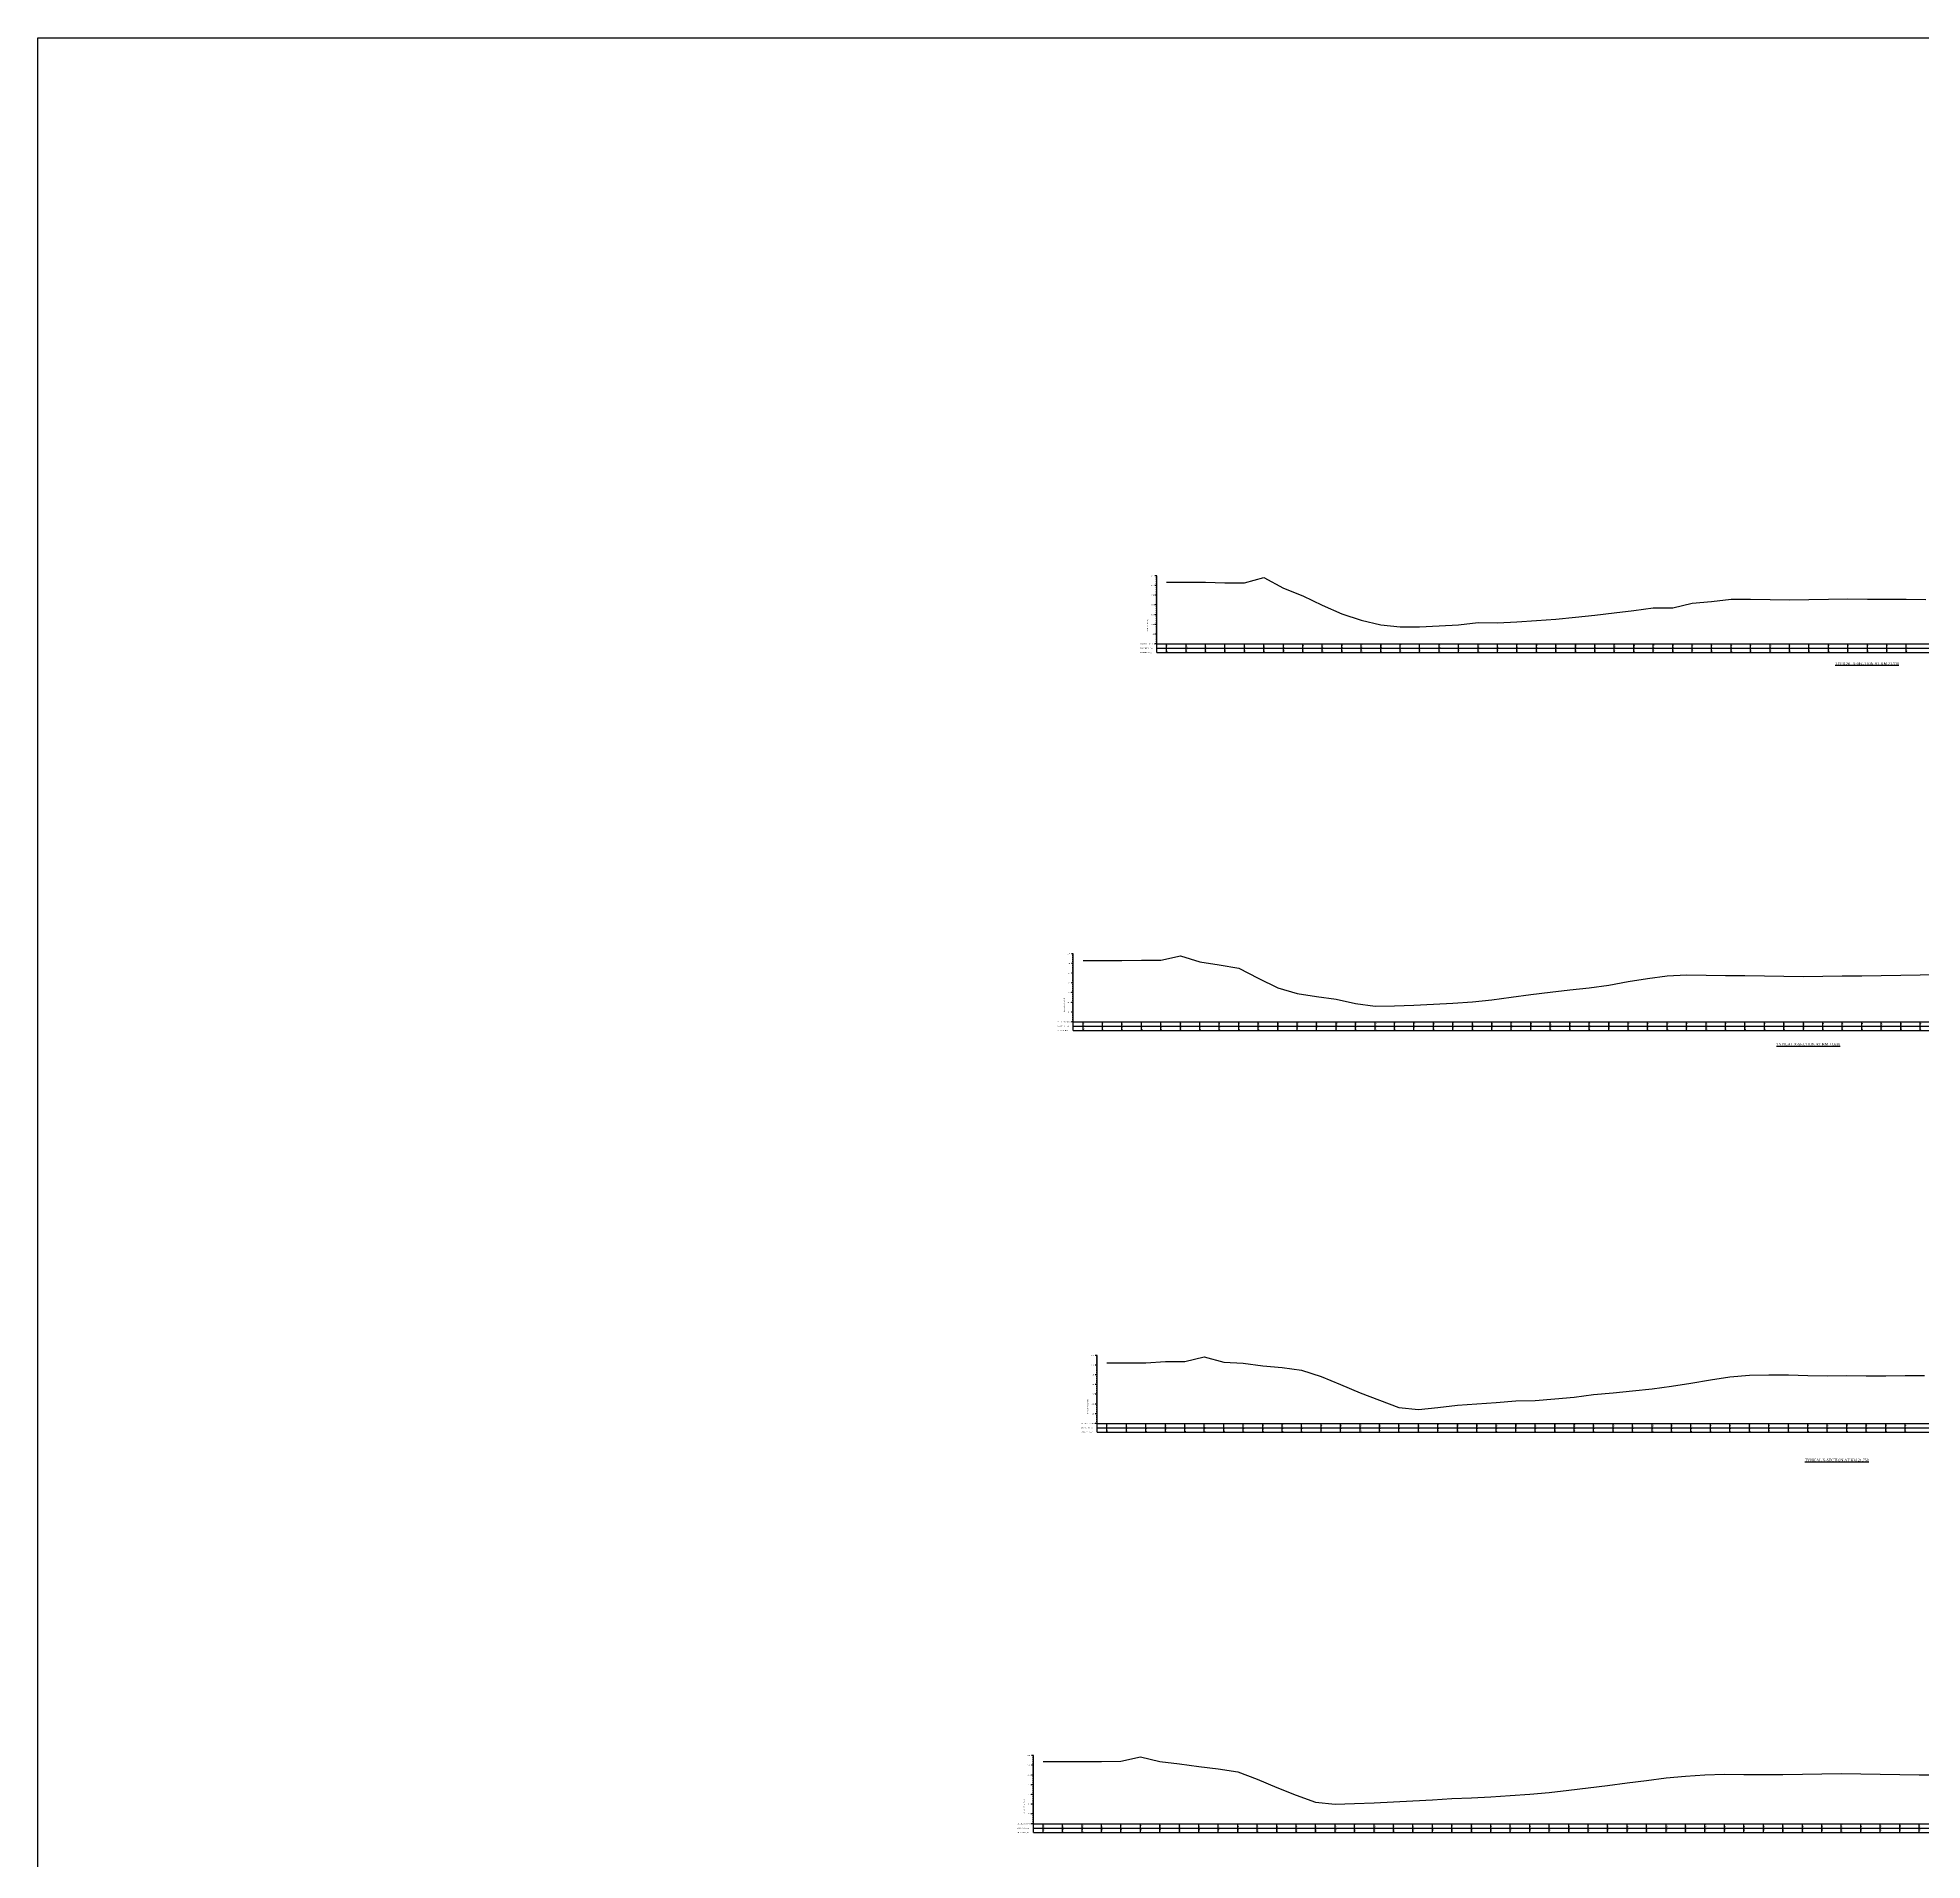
# Model space of a CAD drawing. Header units: metres. Extents: x -148477 to 168932, y -55673 to -2736.
# Drawn here: x -44684 to -43716, y -21195 to -20258 of the extents above; entities that cross this region are included whole.
import ezdxf

# ---------------------------------------------------------------- set-up
doc = ezdxf.new("R2010")
doc.units = ezdxf.units.M
doc.styles.add('liza', font='times.ttf', dxfattribs={"height": 2})
doc.styles.get("Standard").update_dxf_attribs({"font": 'times.ttf'})

msp = doc.modelspace()

# ---------------------------------------------------------------- linework, layer by layer
at = {"color": 6, "linetype": 'Continuous', "lineweight": -3, "ltscale": 0.5}
for p, q in [((-44109.3673, -20534.8399), (-44110.3673, -20534.8399)), ((-44109.3673, -20539.8399), (-44110.3673, -20539.8399)), ((-44109.3673, -20535.8399), (-44109.8673, -20535.8399)), ((-44109.3673, -20536.8399), (-44109.8673, -20536.8399)), ((-44109.3673, -20537.8399), (-44109.8673, -20537.8399)), ((-44109.3673, -20538.8399), (-44109.8673, -20538.8399)), ((-44109.3673, -20540.8399), (-44109.8673, -20540.8399)), ((-44109.3673, -20541.8399), (-44109.8673, -20541.8399)), ((-44109.3673, -20574.3399), (-44109.3673, -20534.8399)), ((-44109.3673, -20544.8399), (-44110.3673, -20544.8399)), ((-44109.3673, -20549.8399), (-44110.3673, -20549.8399)), ((-44109.3673, -20542.8399), (-44109.8673, -20542.8399)), ((-44109.3673, -20543.8399), (-44109.8673, -20543.8399)), ((-44109.3673, -20545.8399), (-44109.8673, -20545.8399)), ((-44109.3673, -20546.8399), (-44109.8673, -20546.8399)), ((-44109.3673, -20547.8399), (-44109.8673, -20547.8399)), ((-44109.3673, -20548.8399), (-44109.8673, -20548.8399)), ((-44109.3673, -20550.8399), (-44109.8673, -20550.8399)), ((-44109.3673, -20554.8399), (-44110.3673, -20554.8399)), ((-44109.3673, -20559.8399), (-44110.3673, -20559.8399)), ((-44109.3673, -20551.8399), (-44109.8673, -20551.8399)), ((-44109.3673, -20552.8399), (-44109.8673, -20552.8399)), ((-44109.3673, -20553.8399), (-44109.8673, -20553.8399)), ((-44109.3673, -20555.8399), (-44109.8673, -20555.8399)), ((-44109.3673, -20556.8399), (-44109.8673, -20556.8399)), ((-44109.3673, -20557.8399), (-44109.8673, -20557.8399)), ((-44109.3673, -20558.8399), (-44109.8673, -20558.8399)), ((-44109.3673, -20560.8399), (-44109.8673, -20560.8399)), ((-44109.3673, -20564.8399), (-44110.3673, -20564.8399)), ((-44109.3673, -20569.8399), (-44110.3673, -20569.8399)), ((-44109.3673, -20561.8399), (-44109.8673, -20561.8399)), ((-44109.3673, -20562.8399), (-44109.8673, -20562.8399)), ((-44109.3673, -20563.8399), (-44109.8673, -20563.8399)), ((-44109.3673, -20565.8399), (-44109.8673, -20565.8399)), ((-44109.3673, -20566.8399), (-44109.8673, -20566.8399)), ((-44109.3673, -20567.8399), (-44109.8673, -20567.8399)), ((-44109.3673, -20568.8399), (-44109.8673, -20568.8399)), ((-44109.3673, -20569.8399), (-43354.3673, -20569.8399)), ((-44104.3673, -20574.3399), (-44104.3673, -20569.8399)), ((-44094.3673, -20574.3399), (-44094.3673, -20569.8399)), ((-44084.3673, -20574.3399), (-44084.3673, -20569.8399)), ((-44074.3673, -20574.3399), (-44074.3673, -20569.8399)), ((-44064.3673, -20574.3399), (-44064.3673, -20569.8399)), ((-44054.3673, -20574.3399), (-44054.3673, -20569.8399)), ((-44044.3673, -20574.3399), (-44044.3673, -20569.8399)), ((-44034.3673, -20574.3399), (-44034.3673, -20569.8399)), ((-44024.3673, -20574.3399), (-44024.3673, -20569.8399)), ((-44014.3673, -20574.3399), (-44014.3673, -20569.8399)), ((-44004.3673, -20574.3399), (-44004.3673, -20569.8399)), ((-43994.3673, -20574.3399), (-43994.3673, -20569.8399)), ((-43984.3673, -20574.3399), (-43984.3673, -20569.8399)), ((-43974.3673, -20574.3399), (-43974.3673, -20569.8399)), ((-43964.3673, -20574.3399), (-43964.3673, -20569.8399)), ((-43954.3673, -20574.3399), (-43954.3673, -20569.8399)), ((-43944.3673, -20574.3399), (-43944.3673, -20569.8399)), ((-43934.3673, -20574.3399), (-43934.3673, -20569.8399)), ((-43924.3673, -20574.3399), (-43924.3673, -20569.8399)), ((-43914.3673, -20574.3399), (-43914.3673, -20569.8399)), ((-43904.3673, -20574.3399), (-43904.3673, -20569.8399)), ((-43894.3673, -20574.3399), (-43894.3673, -20569.8399)), ((-43884.3673, -20574.3399), (-43884.3673, -20569.8399)), ((-43874.3673, -20574.3399), (-43874.3673, -20569.8399)), ((-43864.3673, -20574.3399), (-43864.3673, -20569.8399)), ((-43854.3673, -20574.3399), (-43854.3673, -20569.8399)), ((-43844.3673, -20574.3399), (-43844.3673, -20569.8399)), ((-43834.3673, -20574.3399), (-43834.3673, -20569.8399)), ((-43824.3673, -20574.3399), (-43824.3673, -20569.8399)), ((-43814.3673, -20574.3399), (-43814.3673, -20569.8399)), ((-43804.3673, -20574.3399), (-43804.3673, -20569.8399)), ((-43794.3673, -20574.3399), (-43794.3673, -20569.8399)), ((-43784.3673, -20574.3399), (-43784.3673, -20569.8399)), ((-43774.3673, -20574.3399), (-43774.3673, -20569.8399)), ((-43764.3673, -20574.3399), (-43764.3673, -20569.8399)), ((-43754.3673, -20574.3399), (-43754.3673, -20569.8399)), ((-43744.3673, -20574.3399), (-43744.3673, -20569.8399)), ((-43734.3673, -20574.3399), (-43734.3673, -20569.8399)), ((-43724.3673, -20574.3399), (-43724.3673, -20569.8399)), ((-44109.3673, -20572.0899), (-43354.3673, -20572.0899)), ((-44109.3673, -20574.3399), (-43354.3673, -20574.3399)), ((-44152.2593, -20729.0594), (-44153.2593, -20729.0594)), ((-44152.2593, -20734.0594), (-44153.2593, -20734.0594)), ((-44152.2593, -20730.0594), (-44152.7593, -20730.0594)), ((-44152.2593, -20731.0594), (-44152.7593, -20731.0594)), ((-44152.2593, -20732.0594), (-44152.7593, -20732.0594)), ((-44152.2593, -20733.0594), (-44152.7593, -20733.0594)), ((-44152.2593, -20735.0594), (-44152.7593, -20735.0594)), ((-44152.2593, -20768.5594), (-44152.2593, -20729.0594)), ((-44152.2593, -20739.0594), (-44153.2593, -20739.0594)), ((-44152.2593, -20744.0594), (-44153.2593, -20744.0594)), ((-44152.2593, -20736.0594), (-44152.7593, -20736.0594)), ((-44152.2593, -20737.0594), (-44152.7593, -20737.0594)), ((-44152.2593, -20738.0594), (-44152.7593, -20738.0594)), ((-44152.2593, -20740.0594), (-44152.7593, -20740.0594)), ((-44152.2593, -20741.0594), (-44152.7593, -20741.0594)), ((-44152.2593, -20742.0594), (-44152.7593, -20742.0594)), ((-44152.2593, -20743.0594), (-44152.7593, -20743.0594)), ((-44152.2593, -20745.0594), (-44152.7593, -20745.0594)), ((-44152.2593, -20749.0594), (-44153.2593, -20749.0594)), ((-44152.2593, -20754.0594), (-44153.2593, -20754.0594)), ((-44152.2593, -20746.0594), (-44152.7593, -20746.0594)), ((-44152.2593, -20747.0594), (-44152.7593, -20747.0594)), ((-44152.2593, -20748.0594), (-44152.7593, -20748.0594)), ((-44152.2593, -20750.0594), (-44152.7593, -20750.0594)), ((-44152.2593, -20751.0594), (-44152.7593, -20751.0594)), ((-44152.2593, -20752.0594), (-44152.7593, -20752.0594)), ((-44152.2593, -20753.0594), (-44152.7593, -20753.0594)), ((-44152.2593, -20755.0594), (-44152.7593, -20755.0594)), ((-44152.2593, -20759.0594), (-44153.2593, -20759.0594)), ((-44152.2593, -20764.0594), (-44153.2593, -20764.0594)), ((-44152.2593, -20756.0594), (-44152.7593, -20756.0594)), ((-44152.2593, -20757.0594), (-44152.7593, -20757.0594)), ((-44152.2593, -20758.0594), (-44152.7593, -20758.0594)), ((-44152.2593, -20760.0594), (-44152.7593, -20760.0594)), ((-44152.2593, -20761.0594), (-44152.7593, -20761.0594)), ((-44152.2593, -20762.0594), (-44152.7593, -20762.0594)), ((-44152.2593, -20763.0594), (-44152.7593, -20763.0594)), ((-44152.2593, -20764.0594), (-43367.2593, -20764.0594)), ((-44147.2593, -20768.5594), (-44147.2593, -20764.0594)), ((-44137.2593, -20768.5594), (-44137.2593, -20764.0594)), ((-44127.2593, -20768.5594), (-44127.2593, -20764.0594)), ((-44117.2593, -20768.5594), (-44117.2593, -20764.0594)), ((-44107.2593, -20768.5594), (-44107.2593, -20764.0594)), ((-44097.2593, -20768.5594), (-44097.2593, -20764.0594)), ((-44087.2593, -20768.5594), (-44087.2593, -20764.0594)), ((-44077.2593, -20768.5594), (-44077.2593, -20764.0594)), ((-44067.2593, -20768.5594), (-44067.2593, -20764.0594)), ((-44057.2593, -20768.5594), (-44057.2593, -20764.0594)), ((-44047.2593, -20768.5594), (-44047.2593, -20764.0594)), ((-44037.2593, -20768.5594), (-44037.2593, -20764.0594)), ((-44027.2593, -20768.5594), (-44027.2593, -20764.0594)), ((-44017.2593, -20768.5594), (-44017.2593, -20764.0594)), ((-44007.2593, -20768.5594), (-44007.2593, -20764.0594)), ((-43997.2593, -20768.5594), (-43997.2593, -20764.0594)), ((-43987.2593, -20768.5594), (-43987.2593, -20764.0594)), ((-43977.2593, -20768.5594), (-43977.2593, -20764.0594)), ((-43967.2593, -20768.5594), (-43967.2593, -20764.0594)), ((-43957.2593, -20768.5594), (-43957.2593, -20764.0594)), ((-43947.2593, -20768.5594), (-43947.2593, -20764.0594)), ((-43937.2593, -20768.5594), (-43937.2593, -20764.0594)), ((-43927.2593, -20768.5594), (-43927.2593, -20764.0594)), ((-43917.2593, -20768.5594), (-43917.2593, -20764.0594)), ((-43907.2593, -20768.5594), (-43907.2593, -20764.0594)), ((-43897.2593, -20768.5594), (-43897.2593, -20764.0594)), ((-43887.2593, -20768.5594), (-43887.2593, -20764.0594)), ((-43877.2593, -20768.5594), (-43877.2593, -20764.0594)), ((-43867.2593, -20768.5594), (-43867.2593, -20764.0594)), ((-43857.2593, -20768.5594), (-43857.2593, -20764.0594)), ((-43847.2593, -20768.5594), (-43847.2593, -20764.0594)), ((-43837.2593, -20768.5594), (-43837.2593, -20764.0594)), ((-43827.2593, -20768.5594), (-43827.2593, -20764.0594)), ((-43817.2593, -20768.5594), (-43817.2593, -20764.0594)), ((-43807.2593, -20768.5594), (-43807.2593, -20764.0594)), ((-43797.2593, -20768.5594), (-43797.2593, -20764.0594)), ((-43787.2593, -20768.5594), (-43787.2593, -20764.0594)), ((-43777.2593, -20768.5594), (-43777.2593, -20764.0594)), ((-43767.2593, -20768.5594), (-43767.2593, -20764.0594)), ((-43757.2593, -20768.5594), (-43757.2593, -20764.0594)), ((-43747.2593, -20768.5594), (-43747.2593, -20764.0594)), ((-43737.2593, -20768.5594), (-43737.2593, -20764.0594)), ((-43727.2593, -20768.5594), (-43727.2593, -20764.0594)), ((-43717.2593, -20768.5594), (-43717.2593, -20764.0594)), ((-44152.2593, -20766.3094), (-43367.2593, -20766.3094)), ((-44152.2593, -20768.5594), (-43367.2593, -20768.5594)), ((-44139.9732, -20935.4634), (-44140.9732, -20935.4634)), ((-44139.9732, -20936.4634), (-44140.4732, -20936.4634)), ((-44139.9732, -20937.4634), (-44140.4732, -20937.4634)), ((-44139.9732, -20938.4634), (-44140.4732, -20938.4634)), ((-44139.9732, -20974.9634), (-44139.9732, -20935.4634)), ((-44139.9732, -20940.4634), (-44140.9732, -20940.4634)), ((-44139.9732, -20945.4634), (-44140.9732, -20945.4634)), ((-44139.9732, -20939.4634), (-44140.4732, -20939.4634)), ((-44139.9732, -20941.4634), (-44140.4732, -20941.4634)), ((-44139.9732, -20942.4634), (-44140.4732, -20942.4634)), ((-44139.9732, -20943.4634), (-44140.4732, -20943.4634)), ((-44139.9732, -20944.4634), (-44140.4732, -20944.4634)), ((-44139.9732, -20946.4634), (-44140.4732, -20946.4634)), ((-44139.9732, -20947.4634), (-44140.4732, -20947.4634)), ((-44139.9732, -20948.4634), (-44140.4732, -20948.4634)), ((-44139.9732, -20950.4634), (-44140.9732, -20950.4634)), ((-44139.9732, -20955.4634), (-44140.9732, -20955.4634)), ((-44139.9732, -20949.4634), (-44140.4732, -20949.4634)), ((-44139.9732, -20951.4634), (-44140.4732, -20951.4634)), ((-44139.9732, -20952.4634), (-44140.4732, -20952.4634)), ((-44139.9732, -20953.4634), (-44140.4732, -20953.4634)), ((-44139.9732, -20954.4634), (-44140.4732, -20954.4634)), ((-44139.9732, -20956.4634), (-44140.4732, -20956.4634)), ((-44139.9732, -20957.4634), (-44140.4732, -20957.4634)), ((-44139.9732, -20960.4634), (-44140.9732, -20960.4634)), ((-44139.9732, -20965.4634), (-44140.9732, -20965.4634)), ((-44139.9732, -20958.4634), (-44140.4732, -20958.4634)), ((-44139.9732, -20959.4634), (-44140.4732, -20959.4634)), ((-44139.9732, -20961.4634), (-44140.4732, -20961.4634)), ((-44139.9732, -20962.4634), (-44140.4732, -20962.4634)), ((-44139.9732, -20963.4634), (-44140.4732, -20963.4634)), ((-44139.9732, -20964.4634), (-44140.4732, -20964.4634)), ((-44139.9732, -20966.4634), (-44140.4732, -20966.4634)), ((-44139.9732, -20967.4634), (-44140.4732, -20967.4634)), ((-44139.9732, -20970.4634), (-44140.9732, -20970.4634)), ((-44139.9732, -20968.4634), (-44140.4732, -20968.4634)), ((-44139.9732, -20969.4634), (-44140.4732, -20969.4634)), ((-44139.9732, -20970.4634), (-43314.9732, -20970.4634)), ((-44139.9732, -20972.7134), (-43314.9732, -20972.7134)), ((-44139.9732, -20974.9634), (-43314.9732, -20974.9634)), ((-44134.9732, -20974.9634), (-44134.9732, -20970.4634)), ((-44124.9732, -20974.9634), (-44124.9732, -20970.4634)), ((-44114.9732, -20974.9634), (-44114.9732, -20970.4634)), ((-44104.9732, -20974.9634), (-44104.9732, -20970.4634)), ((-44094.9732, -20974.9634), (-44094.9732, -20970.4634)), ((-44084.9732, -20974.9634), (-44084.9732, -20970.4634)), ((-44074.9732, -20974.9634), (-44074.9732, -20970.4634)), ((-44064.9732, -20974.9634), (-44064.9732, -20970.4634)), ((-44054.9732, -20974.9634), (-44054.9732, -20970.4634)), ((-44044.9732, -20974.9634), (-44044.9732, -20970.4634)), ((-44034.9732, -20974.9634), (-44034.9732, -20970.4634)), ((-44024.9732, -20974.9634), (-44024.9732, -20970.4634)), ((-44014.9732, -20974.9634), (-44014.9732, -20970.4634)), ((-44004.9732, -20974.9634), (-44004.9732, -20970.4634)), ((-43994.9732, -20974.9634), (-43994.9732, -20970.4634)), ((-43984.9732, -20974.9634), (-43984.9732, -20970.4634)), ((-43974.9732, -20974.9634), (-43974.9732, -20970.4634)), ((-43964.9732, -20974.9634), (-43964.9732, -20970.4634)), ((-43954.9732, -20974.9634), (-43954.9732, -20970.4634)), ((-43944.9732, -20974.9634), (-43944.9732, -20970.4634)), ((-43934.9732, -20974.9634), (-43934.9732, -20970.4634)), ((-43924.9732, -20974.9634), (-43924.9732, -20970.4634)), ((-43914.9732, -20974.9634), (-43914.9732, -20970.4634)), ((-43904.9732, -20974.9634), (-43904.9732, -20970.4634)), ((-43894.9732, -20974.9634), (-43894.9732, -20970.4634)), ((-43884.9732, -20974.9634), (-43884.9732, -20970.4634)), ((-43874.9732, -20974.9634), (-43874.9732, -20970.4634)), ((-43864.9732, -20974.9634), (-43864.9732, -20970.4634)), ((-43854.9732, -20974.9634), (-43854.9732, -20970.4634)), ((-43844.9732, -20974.9634), (-43844.9732, -20970.4634)), ((-43834.9732, -20974.9634), (-43834.9732, -20970.4634)), ((-43824.9732, -20974.9634), (-43824.9732, -20970.4634)), ((-43814.9732, -20974.9634), (-43814.9732, -20970.4634)), ((-43804.9732, -20974.9634), (-43804.9732, -20970.4634)), ((-43794.9732, -20974.9634), (-43794.9732, -20970.4634)), ((-43784.9732, -20974.9634), (-43784.9732, -20970.4634)), ((-43774.9732, -20974.9634), (-43774.9732, -20970.4634)), ((-43764.9732, -20974.9634), (-43764.9732, -20970.4634)), ((-43754.9732, -20974.9634), (-43754.9732, -20970.4634)), ((-43744.9732, -20974.9634), (-43744.9732, -20970.4634)), ((-43734.9732, -20974.9634), (-43734.9732, -20970.4634)), ((-43724.9732, -20974.9634), (-43724.9732, -20970.4634)), ((-44172.7791, -21141.1161), (-44173.7791, -21141.1161)), ((-44172.7791, -21142.1161), (-44173.2791, -21142.1161)), ((-44172.7791, -21180.6161), (-44172.7791, -21141.1161)), ((-44172.7791, -21146.1161), (-44173.7791, -21146.1161)), ((-44172.7791, -21151.1161), (-44173.7791, -21151.1161)), ((-44172.7791, -21143.1161), (-44173.2791, -21143.1161)), ((-44172.7791, -21144.1161), (-44173.2791, -21144.1161)), ((-44172.7791, -21145.1161), (-44173.2791, -21145.1161)), ((-44172.7791, -21147.1161), (-44173.2791, -21147.1161)), ((-44172.7791, -21148.1161), (-44173.2791, -21148.1161)), ((-44172.7791, -21149.1161), (-44173.2791, -21149.1161)), ((-44172.7791, -21150.1161), (-44173.2791, -21150.1161)), ((-44172.7791, -21156.1161), (-44173.7791, -21156.1161)), ((-44172.7791, -21161.1161), (-44173.7791, -21161.1161)), ((-44172.7791, -21152.1161), (-44173.2791, -21152.1161)), ((-44172.7791, -21153.1161), (-44173.2791, -21153.1161)), ((-44172.7791, -21154.1161), (-44173.2791, -21154.1161)), ((-44172.7791, -21155.1161), (-44173.2791, -21155.1161)), ((-44172.7791, -21157.1161), (-44173.2791, -21157.1161)), ((-44172.7791, -21158.1161), (-44173.2791, -21158.1161)), ((-44172.7791, -21159.1161), (-44173.2791, -21159.1161)), ((-44172.7791, -21160.1161), (-44173.2791, -21160.1161)), ((-44172.7791, -21166.1161), (-44173.7791, -21166.1161)), ((-44172.7791, -21171.1161), (-44173.7791, -21171.1161)), ((-44172.7791, -21162.1161), (-44173.2791, -21162.1161)), ((-44172.7791, -21163.1161), (-44173.2791, -21163.1161)), ((-44172.7791, -21164.1161), (-44173.2791, -21164.1161)), ((-44172.7791, -21165.1161), (-44173.2791, -21165.1161)), ((-44172.7791, -21167.1161), (-44173.2791, -21167.1161)), ((-44172.7791, -21168.1161), (-44173.2791, -21168.1161)), ((-44172.7791, -21169.1161), (-44173.2791, -21169.1161)), ((-44172.7791, -21170.1161), (-44173.2791, -21170.1161)), ((-44172.7791, -21176.1161), (-44173.7791, -21176.1161)), ((-44172.7791, -21172.1161), (-44173.2791, -21172.1161)), ((-44172.7791, -21173.1161), (-44173.2791, -21173.1161)), ((-44172.7791, -21174.1161), (-44173.2791, -21174.1161)), ((-44172.7791, -21175.1161), (-44173.2791, -21175.1161)), ((-44172.7791, -21176.1161), (-43317.7791, -21176.1161)), ((-44172.7791, -21178.3661), (-43317.7791, -21178.3661)), ((-44172.7791, -21180.6161), (-43317.7791, -21180.6161)), ((-44167.7791, -21180.6161), (-44167.7791, -21176.1161)), ((-44157.7791, -21180.6161), (-44157.7791, -21176.1161)), ((-44147.7791, -21180.6161), (-44147.7791, -21176.1161)), ((-44137.7791, -21180.6161), (-44137.7791, -21176.1161)), ((-44127.7791, -21180.6161), (-44127.7791, -21176.1161)), ((-44117.7791, -21180.6161), (-44117.7791, -21176.1161)), ((-44107.7791, -21180.6161), (-44107.7791, -21176.1161)), ((-44097.7791, -21180.6161), (-44097.7791, -21176.1161)), ((-44087.7791, -21180.6161), (-44087.7791, -21176.1161)), ((-44077.7791, -21180.6161), (-44077.7791, -21176.1161)), ((-44067.7791, -21180.6161), (-44067.7791, -21176.1161)), ((-44057.7791, -21180.6161), (-44057.7791, -21176.1161)), ((-44047.7791, -21180.6161), (-44047.7791, -21176.1161)), ((-44037.7791, -21180.6161), (-44037.7791, -21176.1161)), ((-44027.7791, -21180.6161), (-44027.7791, -21176.1161)), ((-44017.7791, -21180.6161), (-44017.7791, -21176.1161)), ((-44007.7791, -21180.6161), (-44007.7791, -21176.1161)), ((-43997.7791, -21180.6161), (-43997.7791, -21176.1161)), ((-43987.7791, -21180.6161), (-43987.7791, -21176.1161)), ((-43977.7791, -21180.6161), (-43977.7791, -21176.1161)), ((-43967.7791, -21180.6161), (-43967.7791, -21176.1161)), ((-43957.7791, -21180.6161), (-43957.7791, -21176.1161)), ((-43947.7791, -21180.6161), (-43947.7791, -21176.1161)), ((-43937.7791, -21180.6161), (-43937.7791, -21176.1161)), ((-43927.7791, -21180.6161), (-43927.7791, -21176.1161)), ((-43917.7791, -21180.6161), (-43917.7791, -21176.1161)), ((-43907.7791, -21180.6161), (-43907.7791, -21176.1161)), ((-43897.7791, -21180.6161), (-43897.7791, -21176.1161)), ((-43887.7791, -21180.6161), (-43887.7791, -21176.1161)), ((-43877.7791, -21180.6161), (-43877.7791, -21176.1161)), ((-43867.7791, -21180.6161), (-43867.7791, -21176.1161)), ((-43857.7791, -21180.6161), (-43857.7791, -21176.1161)), ((-43847.7791, -21180.6161), (-43847.7791, -21176.1161)), ((-43837.7791, -21180.6161), (-43837.7791, -21176.1161)), ((-43827.7791, -21180.6161), (-43827.7791, -21176.1161)), ((-43817.7791, -21180.6161), (-43817.7791, -21176.1161)), ((-43807.7791, -21180.6161), (-43807.7791, -21176.1161)), ((-43797.7791, -21180.6161), (-43797.7791, -21176.1161)), ((-43787.7791, -21180.6161), (-43787.7791, -21176.1161)), ((-43777.7791, -21180.6161), (-43777.7791, -21176.1161)), ((-43767.7791, -21180.6161), (-43767.7791, -21176.1161)), ((-43757.7791, -21180.6161), (-43757.7791, -21176.1161)), ((-43747.7791, -21180.6161), (-43747.7791, -21176.1161)), ((-43737.7791, -21180.6161), (-43737.7791, -21176.1161)), ((-43727.7791, -21180.6161), (-43727.7791, -21176.1161)), ((-43717.7791, -21180.6161), (-43717.7791, -21176.1161))]:
    msp.add_line(p, q, dxfattribs=at)
msp.add_lwpolyline([(-44684.2112, -20258.3274), (-42740.3229, -20258.3274), (-42740.3229, -22093.4592), (-44684.2112, -22093.4592)], close=True, dxfattribs=at)
for points in [[(-44104.3673, -20538.1299), (-44094.3673, -20538.1699), (-44084.3673, -20538.1399), (-44074.3673, -20538.4799), (-44064.3673, -20538.4899), (-44054.3673, -20535.7099), (-44044.3673, -20541.2899), (-44034.3673, -20545.2199), (-44024.3673, -20549.8699), (-44014.3673, -20554.3799), (-44004.3673, -20557.6199), (-43994.3673, -20560.0799), (-43984.3673, -20561.0299), (-43974.3673, -20561.0099), (-43964.3673, -20560.5999), (-43954.3673, -20560.0199), (-43944.3673, -20558.8499), (-43934.3673, -20558.9499), (-43924.3673, -20558.4299), (-43914.3673, -20557.8699), (-43904.3673, -20557.1099), (-43894.3673, -20556.1299), (-43884.3673, -20555.1099), (-43874.3673, -20553.9299), (-43864.3673, -20552.6799), (-43854.3673, -20551.2999), (-43844.3673, -20551.2999), (-43834.3673, -20548.9099), (-43824.3673, -20548.0299), (-43814.3673, -20546.9299), (-43804.3673, -20546.8899), (-43794.3673, -20547.1099), (-43784.3673, -20547.2099), (-43774.3673, -20547.0499), (-43764.3673, -20546.8399), (-43754.3673, -20546.7499), (-43744.3673, -20546.7999), (-43734.3673, -20546.9099), (-43724.3673, -20546.9399), (-43714.3673, -20547.0199)], [(-44147.2593, -20732.6294), (-44137.2593, -20732.5694), (-44127.2593, -20732.6094), (-44117.2593, -20732.4494), (-44107.2593, -20732.4494), (-44097.2593, -20730.0694), (-44087.2593, -20733.1494), (-44077.2593, -20734.8094), (-44067.2593, -20736.4294), (-44057.2593, -20741.5494), (-44047.2593, -20746.6394), (-44037.2593, -20749.4894), (-44027.2593, -20751.0294), (-44017.2593, -20752.4794), (-44007.2593, -20754.6994), (-43997.2593, -20755.9994), (-43987.2593, -20755.7594), (-43977.2593, -20755.5494), (-43967.2593, -20754.9494), (-43957.2593, -20754.4494), (-43947.2593, -20753.7694), (-43937.2593, -20752.7094), (-43927.2593, -20751.4494), (-43917.2593, -20750.0494), (-43907.2593, -20748.8194), (-43897.2593, -20747.6494), (-43887.2593, -20746.5494), (-43877.2593, -20745.2994), (-43867.2593, -20743.4194), (-43857.2593, -20741.8594), (-43847.2593, -20740.4494), (-43837.2593, -20739.9594), (-43827.2593, -20740.0494), (-43817.2593, -20740.2994), (-43807.2593, -20740.2794), (-43797.2593, -20740.4194), (-43787.2593, -20740.5894), (-43777.2593, -20740.8194), (-43767.2593, -20740.5394), (-43757.2593, -20740.4294), (-43747.2593, -20740.3794), (-43737.2593, -20740.2594), (-43727.2593, -20740.0994), (-43717.2593, -20739.9194), (-43707.2593, -20739.6394)], [(-44134.9732, -20939.2334), (-44124.9732, -20939.2534), (-44114.9732, -20939.2434), (-44104.9732, -20938.6334), (-44094.9732, -20938.6034), (-44084.9732, -20936.2134), (-44074.9732, -20938.9534), (-44064.9732, -20939.4834), (-44054.9732, -20940.7934), (-44044.9732, -20941.7034), (-44034.9732, -20943.0734), (-44024.9732, -20946.2734), (-44014.9732, -20950.4634), (-44004.9732, -20954.7134), (-43994.9732, -20958.4934), (-43984.9732, -20962.3134), (-43974.9732, -20963.2134), (-43964.9732, -20962.2034), (-43954.9732, -20961.0834), (-43944.9732, -20960.3634), (-43934.9732, -20959.6834), (-43924.9732, -20958.7634), (-43914.9732, -20958.6134), (-43904.9732, -20957.8734), (-43894.9732, -20956.8634), (-43884.9732, -20955.6234), (-43874.9732, -20954.7334), (-43864.9732, -20953.7334), (-43854.9732, -20952.7134), (-43844.9732, -20951.3634), (-43834.9732, -20949.6834), (-43824.9732, -20948.0134), (-43814.9732, -20946.5534), (-43804.9732, -20945.6534), (-43794.9732, -20945.4534), (-43784.9732, -20945.4934), (-43774.9732, -20945.7834), (-43764.9732, -20945.9634), (-43754.9732, -20945.8834), (-43744.9732, -20945.8934), (-43734.9732, -20945.9134), (-43724.9732, -20945.8634), (-43714.9732, -20945.7634)], [(-44167.7791, -21144.0861), (-44157.7791, -21144.1461), (-44147.7791, -21144.0861), (-44137.7791, -21144.1461), (-44127.7791, -21143.9461), (-44117.7791, -21141.7161), (-44107.7791, -21144.1761), (-44097.7791, -21145.3261), (-44087.7791, -21146.7361), (-44077.7791, -21147.9161), (-44067.7791, -21149.4961), (-44057.7791, -21153.1661), (-44047.7791, -21157.5461), (-44037.7791, -21161.5161), (-44027.7791, -21165.0361), (-44017.7791, -21166.0761), (-44007.7791, -21165.7861), (-43997.7791, -21165.4461), (-43987.7791, -21164.9261), (-43977.7791, -21164.4261), (-43967.7791, -21163.7761), (-43957.7791, -21163.2561), (-43947.7791, -21162.7661), (-43937.7791, -21162.3361), (-43927.7791, -21161.6661), (-43917.7791, -21160.9761), (-43907.7791, -21160.0961), (-43897.7791, -21158.9761), (-43887.7791, -21157.7361), (-43877.7791, -21156.4661), (-43867.7791, -21155.1661), (-43857.7791, -21153.9061), (-43847.7791, -21152.6361), (-43837.7791, -21151.7061), (-43827.7791, -21151.0761), (-43817.7791, -21150.6961), (-43807.7791, -21150.7661), (-43797.7791, -21150.8061), (-43787.7791, -21150.8661), (-43777.7791, -21150.5861), (-43767.7791, -21150.4661), (-43757.7791, -21150.3761), (-43747.7791, -21150.4861), (-43737.7791, -21150.6861), (-43727.7791, -21150.8261), (-43717.7791, -21151.0061), (-43707.7791, -21150.9361)]]:
    msp.add_lwpolyline(points, dxfattribs=at)

# ---------------------------------------------------------------- texts
at = {"color": 6, "linetype": 'Continuous', "lineweight": -3, "ltscale": 0.5, "char_height": 0.5, "attachment_point": 1, "style": 'liza'}
for s, insert, width in [('0.00', (-44112.3673, -20539.5899), 2), ('5.00', (-44112.3673, -20534.5899), 2), ('-5.00', (-44112.3673, -20544.5899), 2), ('-10.00', (-44112.3673, -20549.5899), 2), ('-15.00', (-44112.3673, -20554.5899), 2), ('-20.00', (-44112.3673, -20559.5899), 2), ('DATUM AT -30.00 (m)', (-44117.8673, -20569.5899), 7.5), ('-25.00', (-44112.3673, -20564.5899), 2), ('EXISTING R.L. (m)', (-44117.8673, -20571.8399), 7.5), ('DISTANCE IN (m)', (-44117.8673, -20574.0899), 7.5), ('0.00', (-44155.2593, -20733.8094), 2), ('5.00', (-44155.2593, -20728.8094), 2), ('-5.00', (-44155.2593, -20738.8094), 2), ('-10.00', (-44155.2593, -20743.8094), 2), ('-15.00', (-44155.2593, -20748.8094), 2), ('-20.00', (-44155.2593, -20753.8094), 2), ('DATUM AT -30.00 (m)', (-44160.7593, -20763.8094), 7.5), ('-25.00', (-44155.2593, -20758.8094), 2), ('EXISTING R.L. (m)', (-44160.7593, -20766.0594), 7.5), ('DISTANCE IN (m)', (-44160.7593, -20768.3094), 7.5), ('5.00', (-44142.9732, -20935.2134), 2), ('-5.00', (-44142.9732, -20945.2134), 2), ('0.00', (-44142.9732, -20940.2134), 2), ('-10.00', (-44142.9732, -20950.2134), 2), ('-15.00', (-44142.9732, -20955.2134), 2), ('-20.00', (-44142.9732, -20960.2134), 2), ('-25.00', (-44142.9732, -20965.2134), 2), ('DATUM AT -30.00 (m)', (-44148.4732, -20970.2134), 7.5), ('EXISTING R.L. (m)', (-44148.4732, -20972.4634), 7.5), ('DISTANCE IN (m)', (-44148.4732, -20974.7134), 7.5), ('5.00', (-44175.7791, -21140.8661), 2), ('-5.00', (-44175.7791, -21150.8661), 2), ('0.00', (-44175.7791, -21145.8661), 2), ('-10.00', (-44175.7791, -21155.8661), 2), ('-15.00', (-44175.7791, -21160.8661), 2), ('-20.00', (-44175.7791, -21165.8661), 2), ('-25.00', (-44175.7791, -21170.8661), 2), ('DATUM AT -30.00 (m)', (-44181.2791, -21175.8661), 7.5), ('EXISTING R.L. (m)', (-44181.2791, -21178.1161), 7.5), ('DISTANCE IN (m)', (-44181.2791, -21180.3661), 7.5)]:
    msp.add_mtext(s, dxfattribs=dict(at, insert=insert, width=width))
at = {"color": 6, "linetype": 'Continuous', "lineweight": -3, "ltscale": 0.5, "char_height": 0.5, "attachment_point": 1, "rotation": 90, "style": 'liza'}
for s, insert, width in [('ELEVATION (m PWD)', (-44114.3673, -20564.8399), 10), ('1.71', (-44104.2673, -20571.9899), 2.15), ('1.67', (-44094.2673, -20571.9899), 2.15), ('1.70', (-44084.2673, -20571.9899), 2.15), ('1.36', (-44074.2673, -20571.9899), 2.15), ('1.35', (-44064.2673, -20571.9899), 2.15), ('4.13', (-44054.2673, -20571.9899), 2.15), ('-1.45', (-44044.2673, -20571.9899), 2.15), ('-5.38', (-44034.2673, -20571.9899), 2.15), ('-10.03', (-44024.2673, -20571.9899), 2.15), ('-14.54', (-44014.2673, -20571.9899), 2.15), ('-17.78', (-44004.2673, -20571.9899), 2.15), ('-20.24', (-43994.2673, -20571.9899), 2.15), ('-21.19', (-43984.2673, -20571.9899), 2.15), ('-21.17', (-43974.2673, -20571.9899), 2.15), ('-20.76', (-43964.2673, -20571.9899), 2.15), ('-20.18', (-43954.2673, -20571.9899), 2.15), ('-19.01', (-43944.2673, -20571.9899), 2.15), ('-19.11', (-43934.2673, -20571.9899), 2.15), ('-18.59', (-43924.2673, -20571.9899), 2.15), ('-18.03', (-43914.2673, -20571.9899), 2.15), ('-17.27', (-43904.2673, -20571.9899), 2.15), ('-16.29', (-43894.2673, -20571.9899), 2.15), ('-15.27', (-43884.2673, -20571.9899), 2.15), ('-14.09', (-43874.2673, -20571.9899), 2.15), ('-12.84', (-43864.2673, -20571.9899), 2.15), ('-11.46', (-43854.2673, -20571.9899), 2.15), ('-11.46', (-43844.2673, -20571.9899), 2.15), ('-9.07', (-43834.2673, -20571.9899), 2.15), ('-8.19', (-43824.2673, -20571.9899), 2.15), ('-7.09', (-43814.2673, -20571.9899), 2.15), ('-7.05', (-43804.2673, -20571.9899), 2.15), ('-7.27', (-43794.2673, -20571.9899), 2.15), ('-7.37', (-43784.2673, -20571.9899), 2.15), ('-7.21', (-43774.2673, -20571.9899), 2.15), ('-7.00', (-43764.2673, -20571.9899), 2.15), ('-6.91', (-43754.2673, -20571.9899), 2.15), ('-6.96', (-43744.2673, -20571.9899), 2.15), ('-7.07', (-43734.2673, -20571.9899), 2.15), ('-7.10', (-43724.2673, -20571.9899), 2.15), ('0.00', (-44104.2673, -20574.2399), 2.15), ('10.00', (-44094.2673, -20574.2399), 2.15), ('20.00', (-44084.2673, -20574.2399), 2.15), ('30.00', (-44074.2673, -20574.2399), 2.15), ('40.00', (-44064.2673, -20574.2399), 2.15), ('50.00', (-44054.2673, -20574.2399), 2.15), ('60.00', (-44044.2673, -20574.2399), 2.15), ('70.00', (-44034.2673, -20574.2399), 2.15), ('80.00', (-44024.2673, -20574.2399), 2.15), ('90.00', (-44014.2673, -20574.2399), 2.15), ('100.00', (-44004.2673, -20574.2399), 2.15), ('110.00', (-43994.2673, -20574.2399), 2.15), ('120.00', (-43984.2673, -20574.2399), 2.15), ('130.00', (-43974.2673, -20574.2399), 2.15), ('140.00', (-43964.2673, -20574.2399), 2.15), ('150.00', (-43954.2673, -20574.2399), 2.15), ('160.00', (-43944.2673, -20574.2399), 2.15), ('170.00', (-43934.2673, -20574.2399), 2.15), ('180.00', (-43924.2673, -20574.2399), 2.15), ('190.00', (-43914.2673, -20574.2399), 2.15), ('200.00', (-43904.2673, -20574.2399), 2.15), ('210.00', (-43894.2673, -20574.2399), 2.15), ('220.00', (-43884.2673, -20574.2399), 2.15), ('230.00', (-43874.2673, -20574.2399), 2.15), ('240.00', (-43864.2673, -20574.2399), 2.15), ('250.00', (-43854.2673, -20574.2399), 2.15), ('260.00', (-43844.2673, -20574.2399), 2.15), ('270.00', (-43834.2673, -20574.2399), 2.15), ('280.00', (-43824.2673, -20574.2399), 2.15), ('290.00', (-43814.2673, -20574.2399), 2.15), ('300.00', (-43804.2673, -20574.2399), 2.15), ('310.00', (-43794.2673, -20574.2399), 2.15), ('320.00', (-43784.2673, -20574.2399), 2.15), ('330.00', (-43774.2673, -20574.2399), 2.15), ('340.00', (-43764.2673, -20574.2399), 2.15), ('350.00', (-43754.2673, -20574.2399), 2.15), ('360.00', (-43744.2673, -20574.2399), 2.15), ('370.00', (-43734.2673, -20574.2399), 2.15), ('380.00', (-43724.2673, -20574.2399), 2.15), ('ELEVATION (m PWD)', (-44157.2593, -20759.0594), 10), ('-0.75', (-44077.1593, -20766.2094), 2.15), ('-2.37', (-44067.1593, -20766.2094), 2.15), ('-7.49', (-44057.1593, -20766.2094), 2.15), ('-12.58', (-44047.1593, -20766.2094), 2.15), ('-15.43', (-44037.1593, -20766.2094), 2.15), ('-16.97', (-44027.1593, -20766.2094), 2.15), ('-18.42', (-44017.1593, -20766.2094), 2.15), ('-20.64', (-44007.1593, -20766.2094), 2.15), ('-21.94', (-43997.1593, -20766.2094), 2.15), ('-21.70', (-43987.1593, -20766.2094), 2.15), ('-21.49', (-43977.1593, -20766.2094), 2.15), ('-20.89', (-43967.1593, -20766.2094), 2.15), ('-20.39', (-43957.1593, -20766.2094), 2.15), ('-19.71', (-43947.1593, -20766.2094), 2.15), ('-18.65', (-43937.1593, -20766.2094), 2.15), ('-17.39', (-43927.1593, -20766.2094), 2.15), ('-15.99', (-43917.1593, -20766.2094), 2.15), ('-14.76', (-43907.1593, -20766.2094), 2.15), ('-13.59', (-43897.1593, -20766.2094), 2.15), ('-12.49', (-43887.1593, -20766.2094), 2.15), ('-11.24', (-43877.1593, -20766.2094), 2.15), ('-9.36', (-43867.1593, -20766.2094), 2.15), ('-7.80', (-43857.1593, -20766.2094), 2.15), ('-6.39', (-43847.1593, -20766.2094), 2.15), ('-5.90', (-43837.1593, -20766.2094), 2.15), ('-5.99', (-43827.1593, -20766.2094), 2.15), ('-6.24', (-43817.1593, -20766.2094), 2.15), ('-6.22', (-43807.1593, -20766.2094), 2.15), ('-6.36', (-43797.1593, -20766.2094), 2.15), ('-6.53', (-43787.1593, -20766.2094), 2.15), ('-6.76', (-43777.1593, -20766.2094), 2.15), ('-6.48', (-43767.1593, -20766.2094), 2.15), ('-6.37', (-43757.1593, -20766.2094), 2.15), ('-6.32', (-43747.1593, -20766.2094), 2.15), ('-6.20', (-43737.1593, -20766.2094), 2.15), ('-6.04', (-43727.1593, -20766.2094), 2.15), ('-5.86', (-43717.1593, -20766.2094), 2.15), ('0.00', (-44147.1593, -20768.4594), 2.15), ('1.43', (-44147.1593, -20766.2094), 2.15), ('10.00', (-44137.1593, -20768.4594), 2.15), ('1.49', (-44137.1593, -20766.2094), 2.15), ('20.00', (-44127.1593, -20768.4594), 2.15), ('1.45', (-44127.1593, -20766.2094), 2.15), ('30.00', (-44117.1593, -20768.4594), 2.15), ('1.61', (-44117.1593, -20766.2094), 2.15), ('40.00', (-44107.1593, -20768.4594), 2.15), ('1.61', (-44107.1593, -20766.2094), 2.15), ('50.00', (-44097.1593, -20768.4594), 2.15), ('3.99', (-44097.1593, -20766.2094), 2.15), ('0.91', (-44087.1593, -20766.2094), 2.15), ('60.00', (-44087.1593, -20768.4594), 2.15), ('70.00', (-44077.1593, -20768.4594), 2.15), ('80.00', (-44067.1593, -20768.4594), 2.15), ('90.00', (-44057.1593, -20768.4594), 2.15), ('100.00', (-44047.1593, -20768.4594), 2.15), ('110.00', (-44037.1593, -20768.4594), 2.15), ('120.00', (-44027.1593, -20768.4594), 2.15), ('130.00', (-44017.1593, -20768.4594), 2.15), ('140.00', (-44007.1593, -20768.4594), 2.15), ('150.00', (-43997.1593, -20768.4594), 2.15), ('160.00', (-43987.1593, -20768.4594), 2.15), ('170.00', (-43977.1593, -20768.4594), 2.15), ('180.00', (-43967.1593, -20768.4594), 2.15), ('190.00', (-43957.1593, -20768.4594), 2.15), ('200.00', (-43947.1593, -20768.4594), 2.15), ('210.00', (-43937.1593, -20768.4594), 2.15), ('220.00', (-43927.1593, -20768.4594), 2.15), ('230.00', (-43917.1593, -20768.4594), 2.15), ('240.00', (-43907.1593, -20768.4594), 2.15), ('250.00', (-43897.1593, -20768.4594), 2.15), ('260.00', (-43887.1593, -20768.4594), 2.15), ('270.00', (-43877.1593, -20768.4594), 2.15), ('280.00', (-43867.1593, -20768.4594), 2.15), ('290.00', (-43857.1593, -20768.4594), 2.15), ('300.00', (-43847.1593, -20768.4594), 2.15), ('310.00', (-43837.1593, -20768.4594), 2.15), ('320.00', (-43827.1593, -20768.4594), 2.15), ('330.00', (-43817.1593, -20768.4594), 2.15), ('340.00', (-43807.1593, -20768.4594), 2.15), ('350.00', (-43797.1593, -20768.4594), 2.15), ('360.00', (-43787.1593, -20768.4594), 2.15), ('370.00', (-43777.1593, -20768.4594), 2.15), ('380.00', (-43767.1593, -20768.4594), 2.15), ('390.00', (-43757.1593, -20768.4594), 2.15), ('400.00', (-43747.1593, -20768.4594), 2.15), ('410.00', (-43737.1593, -20768.4594), 2.15), ('420.00', (-43727.1593, -20768.4594), 2.15), ('430.00', (-43717.1593, -20768.4594), 2.15), ('ELEVATION (m PWD)', (-44144.9732, -20965.4634), 10), ('0.00', (-44134.8732, -20974.8634), 2.15), ('1.23', (-44134.8732, -20972.6134), 2.15), ('10.00', (-44124.8732, -20974.8634), 2.15), ('1.21', (-44124.8732, -20972.6134), 2.15), ('20.00', (-44114.8732, -20974.8634), 2.15), ('1.22', (-44114.8732, -20972.6134), 2.15), ('1.83', (-44104.8732, -20972.6134), 2.15), ('30.00', (-44104.8732, -20974.8634), 2.15), ('1.86', (-44094.8732, -20972.6134), 2.15), ('40.00', (-44094.8732, -20974.8634), 2.15), ('50.00', (-44084.8732, -20974.8634), 2.15), ('4.25', (-44084.8732, -20972.6134), 2.15), ('60.00', (-44074.8732, -20974.8634), 2.15), ('1.51', (-44074.8732, -20972.6134), 2.15), ('0.98', (-44064.8732, -20972.6134), 2.15), ('70.00', (-44064.8732, -20974.8634), 2.15), ('-0.33', (-44054.8732, -20972.6134), 2.15), ('80.00', (-44054.8732, -20974.8634), 2.15), ('90.00', (-44044.8732, -20974.8634), 2.15), ('-1.24', (-44044.8732, -20972.6134), 2.15), ('100.00', (-44034.8732, -20974.8634), 2.15), ('-2.61', (-44034.8732, -20972.6134), 2.15), ('-5.81', (-44024.8732, -20972.6134), 2.15), ('110.00', (-44024.8732, -20974.8634), 2.15), ('-10.00', (-44014.8732, -20972.6134), 2.15), ('120.00', (-44014.8732, -20974.8634), 2.15), ('130.00', (-44004.8732, -20974.8634), 2.15), ('-14.25', (-44004.8732, -20972.6134), 2.15), ('-18.03', (-43994.8732, -20972.6134), 2.15), ('140.00', (-43994.8732, -20974.8634), 2.15), ('-21.85', (-43984.8732, -20972.6134), 2.15), ('150.00', (-43984.8732, -20974.8634), 2.15), ('160.00', (-43974.8732, -20974.8634), 2.15), ('-22.75', (-43974.8732, -20972.6134), 2.15), ('170.00', (-43964.8732, -20974.8634), 2.15), ('-21.74', (-43964.8732, -20972.6134), 2.15), ('-20.62', (-43954.8732, -20972.6134), 2.15), ('180.00', (-43954.8732, -20974.8634), 2.15), ('-19.90', (-43944.8732, -20972.6134), 2.15), ('190.00', (-43944.8732, -20974.8634), 2.15), ('200.00', (-43934.8732, -20974.8634), 2.15), ('-19.22', (-43934.8732, -20972.6134), 2.15), ('-18.30', (-43924.8732, -20972.6134), 2.15), ('210.00', (-43924.8732, -20974.8634), 2.15), ('-18.15', (-43914.8732, -20972.6134), 2.15), ('220.00', (-43914.8732, -20974.8634), 2.15), ('230.00', (-43904.8732, -20974.8634), 2.15), ('-17.41', (-43904.8732, -20972.6134), 2.15), ('-16.40', (-43894.8732, -20972.6134), 2.15), ('240.00', (-43894.8732, -20974.8634), 2.15), ('250.00', (-43884.8732, -20974.8634), 2.15), ('-15.16', (-43884.8732, -20972.6134), 2.15), ('260.00', (-43874.8732, -20974.8634), 2.15), ('-14.27', (-43874.8732, -20972.6134), 2.15), ('270.00', (-43864.8732, -20974.8634), 2.15), ('-13.27', (-43864.8732, -20972.6134), 2.15), ('280.00', (-43854.8732, -20974.8634), 2.15), ('-12.25', (-43854.8732, -20972.6134), 2.15), ('-10.90', (-43844.8732, -20972.6134), 2.15), ('290.00', (-43844.8732, -20974.8634), 2.15), ('300.00', (-43834.8732, -20974.8634), 2.15), ('-9.22', (-43834.8732, -20972.6134), 2.15), ('310.00', (-43824.8732, -20974.8634), 2.15), ('-7.55', (-43824.8732, -20972.6134), 2.15), ('-6.09', (-43814.8732, -20972.6134), 2.15), ('320.00', (-43814.8732, -20974.8634), 2.15), ('330.00', (-43804.8732, -20974.8634), 2.15), ('-5.19', (-43804.8732, -20972.6134), 2.15), ('340.00', (-43794.8732, -20974.8634), 2.15), ('-4.99', (-43794.8732, -20972.6134), 2.15), ('-5.03', (-43784.8732, -20972.6134), 2.15), ('350.00', (-43784.8732, -20974.8634), 2.15), ('360.00', (-43774.8732, -20974.8634), 2.15), ('-5.32', (-43774.8732, -20972.6134), 2.15), ('-5.50', (-43764.8732, -20972.6134), 2.15), ('370.00', (-43764.8732, -20974.8634), 2.15), ('380.00', (-43754.8732, -20974.8634), 2.15), ('-5.42', (-43754.8732, -20972.6134), 2.15), ('390.00', (-43744.8732, -20974.8634), 2.15), ('-5.43', (-43744.8732, -20972.6134), 2.15), ('400.00', (-43734.8732, -20974.8634), 2.15), ('-5.45', (-43734.8732, -20972.6134), 2.15), ('-5.40', (-43724.8732, -20972.6134), 2.15), ('410.00', (-43724.8732, -20974.8634), 2.15), ('ELEVATION (m PWD)', (-44177.7791, -21171.1161), 10), ('2.03', (-44167.6791, -21178.2661), 2.15), ('0.00', (-44167.6791, -21180.5161), 2.15), ('10.00', (-44157.6791, -21180.5161), 2.15), ('1.97', (-44157.6791, -21178.2661), 2.15), ('2.03', (-44147.6791, -21178.2661), 2.15), ('20.00', (-44147.6791, -21180.5161), 2.15), ('30.00', (-44137.6791, -21180.5161), 2.15), ('1.97', (-44137.6791, -21178.2661), 2.15), ('40.00', (-44127.6791, -21180.5161), 2.15), ('2.17', (-44127.6791, -21178.2661), 2.15), ('4.40', (-44117.6791, -21178.2661), 2.15), ('50.00', (-44117.6791, -21180.5161), 2.15), ('60.00', (-44107.6791, -21180.5161), 2.15), ('1.94', (-44107.6791, -21178.2661), 2.15), ('0.79', (-44097.6791, -21178.2661), 2.15), ('70.00', (-44097.6791, -21180.5161), 2.15), ('-0.62', (-44087.6791, -21178.2661), 2.15), ('80.00', (-44087.6791, -21180.5161), 2.15), ('-1.80', (-44077.6791, -21178.2661), 2.15), ('90.00', (-44077.6791, -21180.5161), 2.15), ('-3.38', (-44067.6791, -21178.2661), 2.15), ('100.00', (-44067.6791, -21180.5161), 2.15), ('-7.05', (-44057.6791, -21178.2661), 2.15), ('110.00', (-44057.6791, -21180.5161), 2.15), ('120.00', (-44047.6791, -21180.5161), 2.15), ('-11.43', (-44047.6791, -21178.2661), 2.15), ('-15.40', (-44037.6791, -21178.2661), 2.15), ('130.00', (-44037.6791, -21180.5161), 2.15), ('-18.92', (-44027.6791, -21178.2661), 2.15), ('140.00', (-44027.6791, -21180.5161), 2.15), ('150.00', (-44017.6791, -21180.5161), 2.15), ('-19.96', (-44017.6791, -21178.2661), 2.15), ('160.00', (-44007.6791, -21180.5161), 2.15), ('-19.67', (-44007.6791, -21178.2661), 2.15), ('170.00', (-43997.6791, -21180.5161), 2.15), ('-19.33', (-43997.6791, -21178.2661), 2.15), ('-18.81', (-43987.6791, -21178.2661), 2.15), ('180.00', (-43987.6791, -21180.5161), 2.15), ('-18.31', (-43977.6791, -21178.2661), 2.15), ('190.00', (-43977.6791, -21180.5161), 2.15), ('200.00', (-43967.6791, -21180.5161), 2.15), ('-17.66', (-43967.6791, -21178.2661), 2.15), ('210.00', (-43957.6791, -21180.5161), 2.15), ('-17.14', (-43957.6791, -21178.2661), 2.15), ('220.00', (-43947.6791, -21180.5161), 2.15), ('-16.65', (-43947.6791, -21178.2661), 2.15), ('230.00', (-43937.6791, -21180.5161), 2.15), ('-16.22', (-43937.6791, -21178.2661), 2.15), ('240.00', (-43927.6791, -21180.5161), 2.15), ('-15.55', (-43927.6791, -21178.2661), 2.15), ('-14.86', (-43917.6791, -21178.2661), 2.15), ('250.00', (-43917.6791, -21180.5161), 2.15), ('-13.98', (-43907.6791, -21178.2661), 2.15), ('260.00', (-43907.6791, -21180.5161), 2.15), ('-12.86', (-43897.6791, -21178.2661), 2.15), ('270.00', (-43897.6791, -21180.5161), 2.15), ('280.00', (-43887.6791, -21180.5161), 2.15), ('-11.62', (-43887.6791, -21178.2661), 2.15), ('-10.35', (-43877.6791, -21178.2661), 2.15), ('290.00', (-43877.6791, -21180.5161), 2.15), ('-9.05', (-43867.6791, -21178.2661), 2.15), ('300.00', (-43867.6791, -21180.5161), 2.15), ('310.00', (-43857.6791, -21180.5161), 2.15), ('-7.79', (-43857.6791, -21178.2661), 2.15), ('320.00', (-43847.6791, -21180.5161), 2.15), ('-6.52', (-43847.6791, -21178.2661), 2.15), ('330.00', (-43837.6791, -21180.5161), 2.15), ('-5.59', (-43837.6791, -21178.2661), 2.15), ('340.00', (-43827.6791, -21180.5161), 2.15), ('-4.96', (-43827.6791, -21178.2661), 2.15), ('-4.58', (-43817.6791, -21178.2661), 2.15), ('350.00', (-43817.6791, -21180.5161), 2.15), ('360.00', (-43807.6791, -21180.5161), 2.15), ('-4.65', (-43807.6791, -21178.2661), 2.15), ('370.00', (-43797.6791, -21180.5161), 2.15), ('-4.69', (-43797.6791, -21178.2661), 2.15), ('380.00', (-43787.6791, -21180.5161), 2.15), ('-4.75', (-43787.6791, -21178.2661), 2.15), ('390.00', (-43777.6791, -21180.5161), 2.15), ('-4.47', (-43777.6791, -21178.2661), 2.15), ('400.00', (-43767.6791, -21180.5161), 2.15), ('-4.35', (-43767.6791, -21178.2661), 2.15), ('410.00', (-43757.6791, -21180.5161), 2.15), ('-4.26', (-43757.6791, -21178.2661), 2.15), ('420.00', (-43747.6791, -21180.5161), 2.15), ('-4.37', (-43747.6791, -21178.2661), 2.15), ('430.00', (-43737.6791, -21180.5161), 2.15), ('-4.57', (-43737.6791, -21178.2661), 2.15), ('440.00', (-43727.6791, -21180.5161), 2.15), ('-4.71', (-43727.6791, -21178.2661), 2.15), ('-4.89', (-43717.6791, -21178.2661), 2.15), ('450.00', (-43717.6791, -21180.5161), 2.15)]:
    msp.add_mtext(s, dxfattribs=dict(at, insert=insert, width=width))
at = {"color": 0, "linetype": 'ByBlock', "lineweight": 30, "char_height": 1.326841, "width": 81.781813, "attachment_point": 1}
for s, insert in [('{\\LTYPICAL X-SECTION AT KM 21.550}', (-43760.9785, -20579.2635)), ('{\\LTYPICAL X-SECTION AT KM 21.650}', (-43791.1364, -20774.8896)), ('{\\LTYPICAL X-SECTION AT KM 21.750}', (-43776.4779, -20988.6025))]:
    msp.add_mtext(s, dxfattribs=dict(at, insert=insert))

doc.saveas('drawing.dxf')
